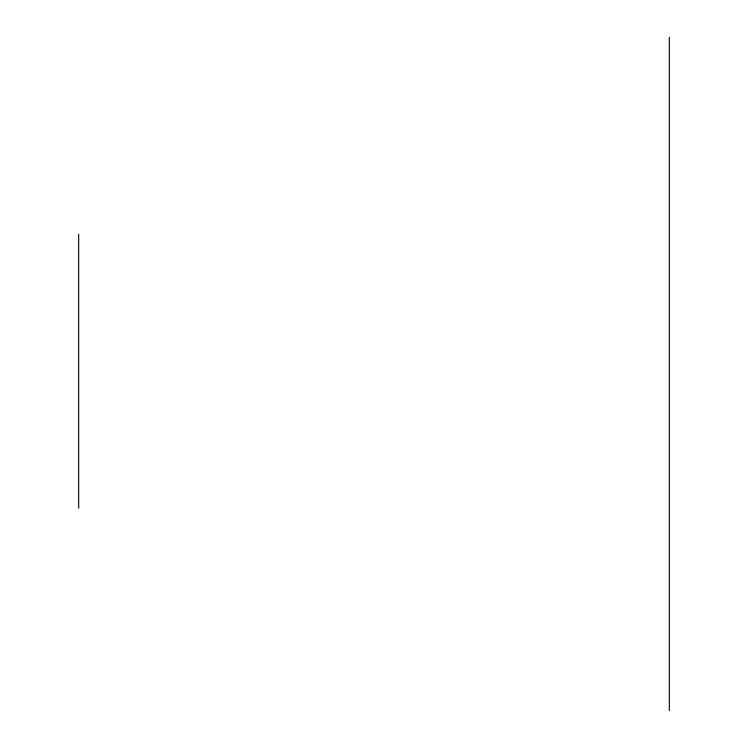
<?xml version="1.0" encoding="UTF-8"?>
<svg xmlns="http://www.w3.org/2000/svg" width="748" height="748" viewBox="0 0 748 748"><rect width="100%" height="100%" fill="white"/><g stroke="black" fill="none" stroke-linecap="round" stroke-linejoin="round"><path stroke-width="1.12" d="M669.32 37.4L669.32 710.6M78.68 234.302L78.68 508.126"/></g></svg>
